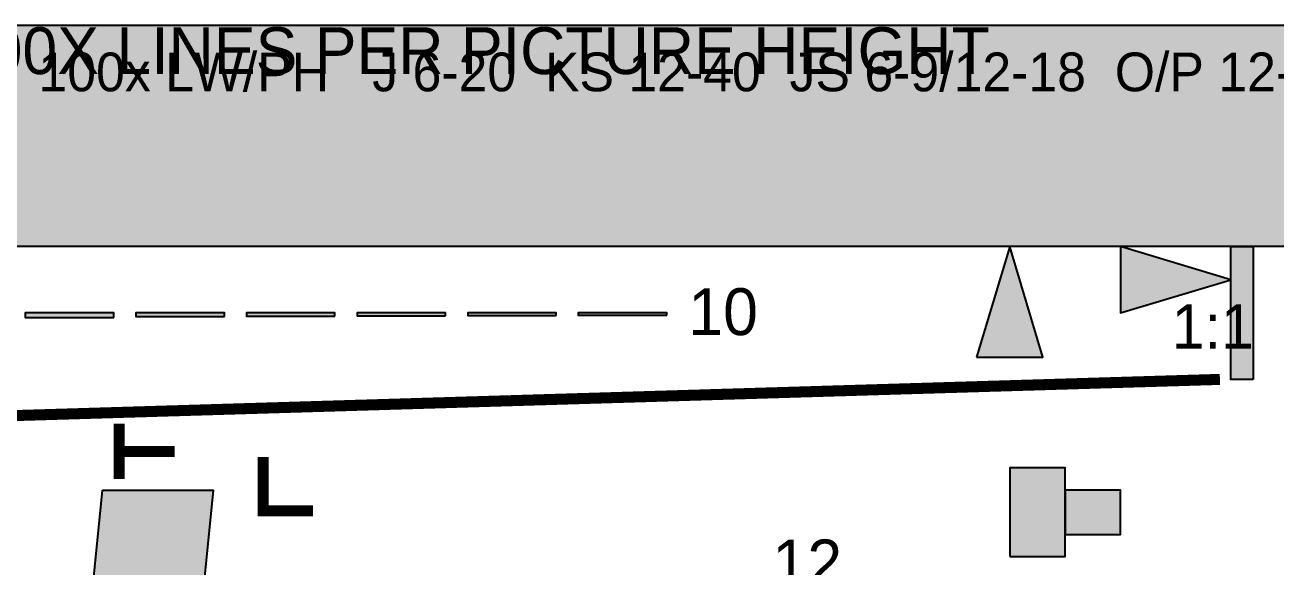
# Model space of a CAD drawing. Header units: millimetres. Extents: x 0 to 1582, y 0 to 984.
# Drawn here: x 755 to 1207.4, y 788.5 to 984.2 of the extents above; entities that cross this region are included whole.
import ezdxf
from ezdxf.enums import TextEntityAlignment as Align

# ---------------------------------------------------------------- set-up
doc = ezdxf.new("R2010")
doc.units = ezdxf.units.MM
for name, color, linetype in [('CENTER', 7, 'Continuous'), ('FRAME', 7, 'Continuous'), ('LABELS', 7, 'Continuous'), ('NOTES', 7, 'Continuous'), ('PERIPHERY', 7, 'Continuous'), ('SFR', 7, 'Continuous')]:
    doc.layers.add(name, color=color, linetype=linetype)

msp = doc.modelspace()

# ---------------------------------------------------------------- hatches: boundary and pattern name
at = {"layer": 'CENTER', "true_color": 0x000000}
h = msp.add_hatch(color=7, dxfattribs=at)
h.dxf.hatch_style = 1
h.paths.add_polyline_path([(787.12, 878.65), (787.12, 880.25), (755.12, 880.25), (755.12, 878.65), (787.12, 878.65)])
h = msp.add_hatch(color=7, dxfattribs=at)
h.dxf.hatch_style = 1
h.paths.add_polyline_path([(827.12, 878.93), (827.12, 880.25), (795.12, 880.25), (795.12, 878.93), (827.12, 878.93)])
h = msp.add_hatch(color=7, dxfattribs=at)
h.dxf.hatch_style = 1
h.paths.add_polyline_path([(867.12, 879.09), (867.12, 880.25), (835.12, 880.25), (835.12, 879.09), (867.12, 879.09)])
h = msp.add_hatch(color=7, dxfattribs=at)
h.dxf.hatch_style = 1
h.paths.add_polyline_path([(907.12, 879.25), (907.12, 880.25), (875.12, 880.25), (875.12, 879.25), (907.12, 879.25)])
h = msp.add_hatch(color=7, dxfattribs=at)
h.dxf.hatch_style = 1
h.paths.add_polyline_path([(947.12, 879.37), (947.12, 880.25), (915.12, 880.25), (915.12, 879.37), (947.12, 879.37)])
h = msp.add_hatch(color=7, dxfattribs=at)
h.dxf.hatch_style = 1
h.paths.add_polyline_path([(987.12, 879.45), (987.12, 880.25), (955.12, 880.25), (955.12, 879.45), (987.12, 879.45)])
at = {"layer": 'FRAME', "true_color": 0x000000}
h = msp.add_hatch(color=7, dxfattribs=at)
h.dxf.hatch_style = 1
h.paths.add_polyline_path([(0, 984.25), (1582.24, 984.25), (1582.24, 904.25), (0, 904.25), (0, 984.25)])
h = msp.add_hatch(color=7, dxfattribs=at)
h.dxf.hatch_style = 1
h.paths.add_polyline_path([(1099.12, 864.25), (1123.12, 864.25), (1111.12, 904.25), (1099.12, 864.25)])
h = msp.add_hatch(color=7, dxfattribs=at)
h.dxf.hatch_style = 1
h.paths.add_polyline_path([(1151.12, 904.25), (1151.12, 880.25), (1191.12, 892.25), (1151.12, 904.25)])
h = msp.add_hatch(color=7, dxfattribs=at)
h.dxf.hatch_style = 1
h.paths.add_polyline_path([(1199.12, 856.25), (1191.12, 856.25), (1191.12, 904.25), (1199.12, 904.25), (1199.12, 856.25)])
h = msp.add_hatch(color=7, dxfattribs=at)
h.dxf.hatch_style = 1
h.paths.add_polyline_path([(1111.12, 792.25), (1131.12, 792.25), (1131.12, 824.25), (1111.12, 824.25), (1111.12, 792.25)])
h = msp.add_hatch(color=7, dxfattribs=at)
h.dxf.hatch_style = 1
h.paths.add_polyline_path([(1131.12, 800.25), (1151.12, 800.25), (1151.12, 816.25), (1131.12, 816.25), (1131.12, 800.25)])
at = {"layer": 'SFR', "true_color": 0x000000}
h = msp.add_hatch(color=7, dxfattribs=at)
h.dxf.hatch_style = 1
h.paths.add_polyline_path([(783.12, 816.25), (823.12, 816.25), (799.12, 576.25), (759.12, 576.25), (783.12, 816.25)])

# ---------------------------------------------------------------- linework, layer by layer
at = {"layer": 'CENTER', "color": 250}
for points in [[(787.12, 878.65), (787.12, 880.25), (755.12, 880.25), (755.12, 878.65), (787.12, 878.65)], [(827.12, 878.93), (827.12, 880.25), (795.12, 880.25), (795.12, 878.93), (827.12, 878.93)], [(867.12, 879.09), (867.12, 880.25), (835.12, 880.25), (835.12, 879.09), (867.12, 879.09)], [(907.12, 879.25), (907.12, 880.25), (875.12, 880.25), (875.12, 879.25), (907.12, 879.25)], [(947.12, 879.37), (947.12, 880.25), (915.12, 880.25), (915.12, 879.37), (947.12, 879.37)], [(987.12, 879.45), (987.12, 880.25), (955.12, 880.25), (955.12, 879.45), (987.12, 879.45)]]:
    msp.add_lwpolyline(points, close=True, dxfattribs=at)
at = {"layer": 'CENTER', "color": 250, "true_color": 0x000000}
for points in [[(755.12, 878.65), (787.12, 878.65), (787.12, 880.25)], [(787.12, 880.25), (755.12, 880.25), (755.12, 878.65)], [(795.12, 878.93), (827.12, 878.93), (827.12, 880.25)], [(827.12, 880.25), (795.12, 880.25), (795.12, 878.93)], [(835.12, 879.09), (867.12, 879.09), (867.12, 880.25)], [(867.12, 880.25), (835.12, 880.25), (835.12, 879.09)], [(875.12, 879.25), (907.12, 879.25), (907.12, 880.25)], [(907.12, 880.25), (875.12, 880.25), (875.12, 879.25)], [(915.12, 879.37), (947.12, 879.37), (947.12, 880.25)], [(947.12, 880.25), (915.12, 880.25), (915.12, 879.37)], [(955.12, 879.45), (987.12, 879.45), (987.12, 880.25)], [(987.12, 880.25), (955.12, 880.25), (955.12, 879.45)]]:
    msp.add_solid(points, dxfattribs=at)
at = {"layer": 'FRAME', "color": 250}
for points in [[(0, 984.25), (1582.24, 984.25), (1582.24, 904.25), (0, 904.25), (0, 984.25)], [(1099.12, 864.25), (1123.12, 864.25), (1111.12, 904.25), (1099.12, 864.25)], [(1151.12, 904.25), (1151.12, 880.25), (1191.12, 892.25), (1151.12, 904.25)], [(1199.12, 856.25), (1191.12, 856.25), (1191.12, 904.25), (1199.12, 904.25), (1199.12, 856.25)], [(1111.12, 792.25), (1131.12, 792.25), (1131.12, 824.25), (1111.12, 824.25), (1111.12, 792.25)], [(1131.12, 800.25), (1151.12, 800.25), (1151.12, 816.25), (1131.12, 816.25), (1131.12, 800.25)]]:
    msp.add_lwpolyline(points, close=True, dxfattribs=at)
at = {"layer": 'FRAME', "color": 250, "true_color": 0x000000}
for points in [[(0, 984.25), (0, 904.25), (1582.24, 904.25)], [(1582.24, 904.25), (1582.24, 984.25), (0, 984.25)], [(1099.12, 864.25), (1123.12, 864.25), (1111.12, 904.25)], [(1151.12, 904.25), (1151.12, 880.25), (1191.12, 892.25)], [(1199.12, 856.25), (1199.12, 904.25), (1191.12, 904.25)], [(1191.12, 904.25), (1191.12, 856.25), (1199.12, 856.25)], [(1111.12, 824.25), (1111.12, 792.25), (1131.12, 792.25)], [(1131.12, 792.25), (1131.12, 824.25), (1111.12, 824.25)], [(1131.12, 816.25), (1131.12, 800.25), (1151.12, 800.25)], [(1151.12, 800.25), (1151.12, 816.25), (1131.12, 816.25)]]:
    msp.add_solid(points, dxfattribs=at)
at = {"layer": 'PERIPHERY', "color": 250, "lineweight": 35, "const_width": 3.99}
msp.add_lwpolyline([(387.12, 832.25), (1187.12, 856.25)], dxfattribs=at)
at = {"layer": 'SFR', "color": 250, "lineweight": 35, "const_width": 4}
for points in [[(789.12, 840.25), (789.12, 820.25)], [(809.12, 830.25), (789.12, 830.25)], [(859.12, 808.8), (841.12, 808.8), (841.12, 828.25)]]:
    msp.add_lwpolyline(points, dxfattribs=at)
at = {"layer": 'SFR', "color": 250}
msp.add_lwpolyline([(783.12, 816.25), (823.12, 816.25), (799.12, 576.25), (759.12, 576.25), (783.12, 816.25)], close=True, dxfattribs=at)
at = {"layer": 'SFR', "color": 250, "true_color": 0x000000}
for points in [[(783.12, 816.25), (759.12, 576.25), (799.12, 576.25)], [(799.12, 576.25), (823.12, 816.25), (783.12, 816.25)]]:
    msp.add_solid(points, dxfattribs=at)

# ---------------------------------------------------------------- texts
at = {"layer": 'LABELS', "color": 250}
for s, height, p in [('VALUES IN 100X LINES PER PICTURE HEIGHT', 16.9333, (604.33, 966.53)), ('10', 16.933, (994.88, 872.25)), ('1:1', 16, (1169.68, 867.38)), ('12', 16.933, (1025.32, 781.48))]:
    msp.add_text(s, height=height, dxfattribs=at).set_placement(p)
at = {"layer": 'NOTES', "color": 250}
msp.add_text('ISO 12233 16:9  4K  4X   active 1422 x 800 mm   100x LW/PH   J 6-20  KS 12-40  JS 6-9/12-18  O/P 12-30', height=14, dxfattribs=at).set_placement((791.12, 967.32), align=Align.MIDDLE_CENTER)

doc.saveas('drawing.dxf')
